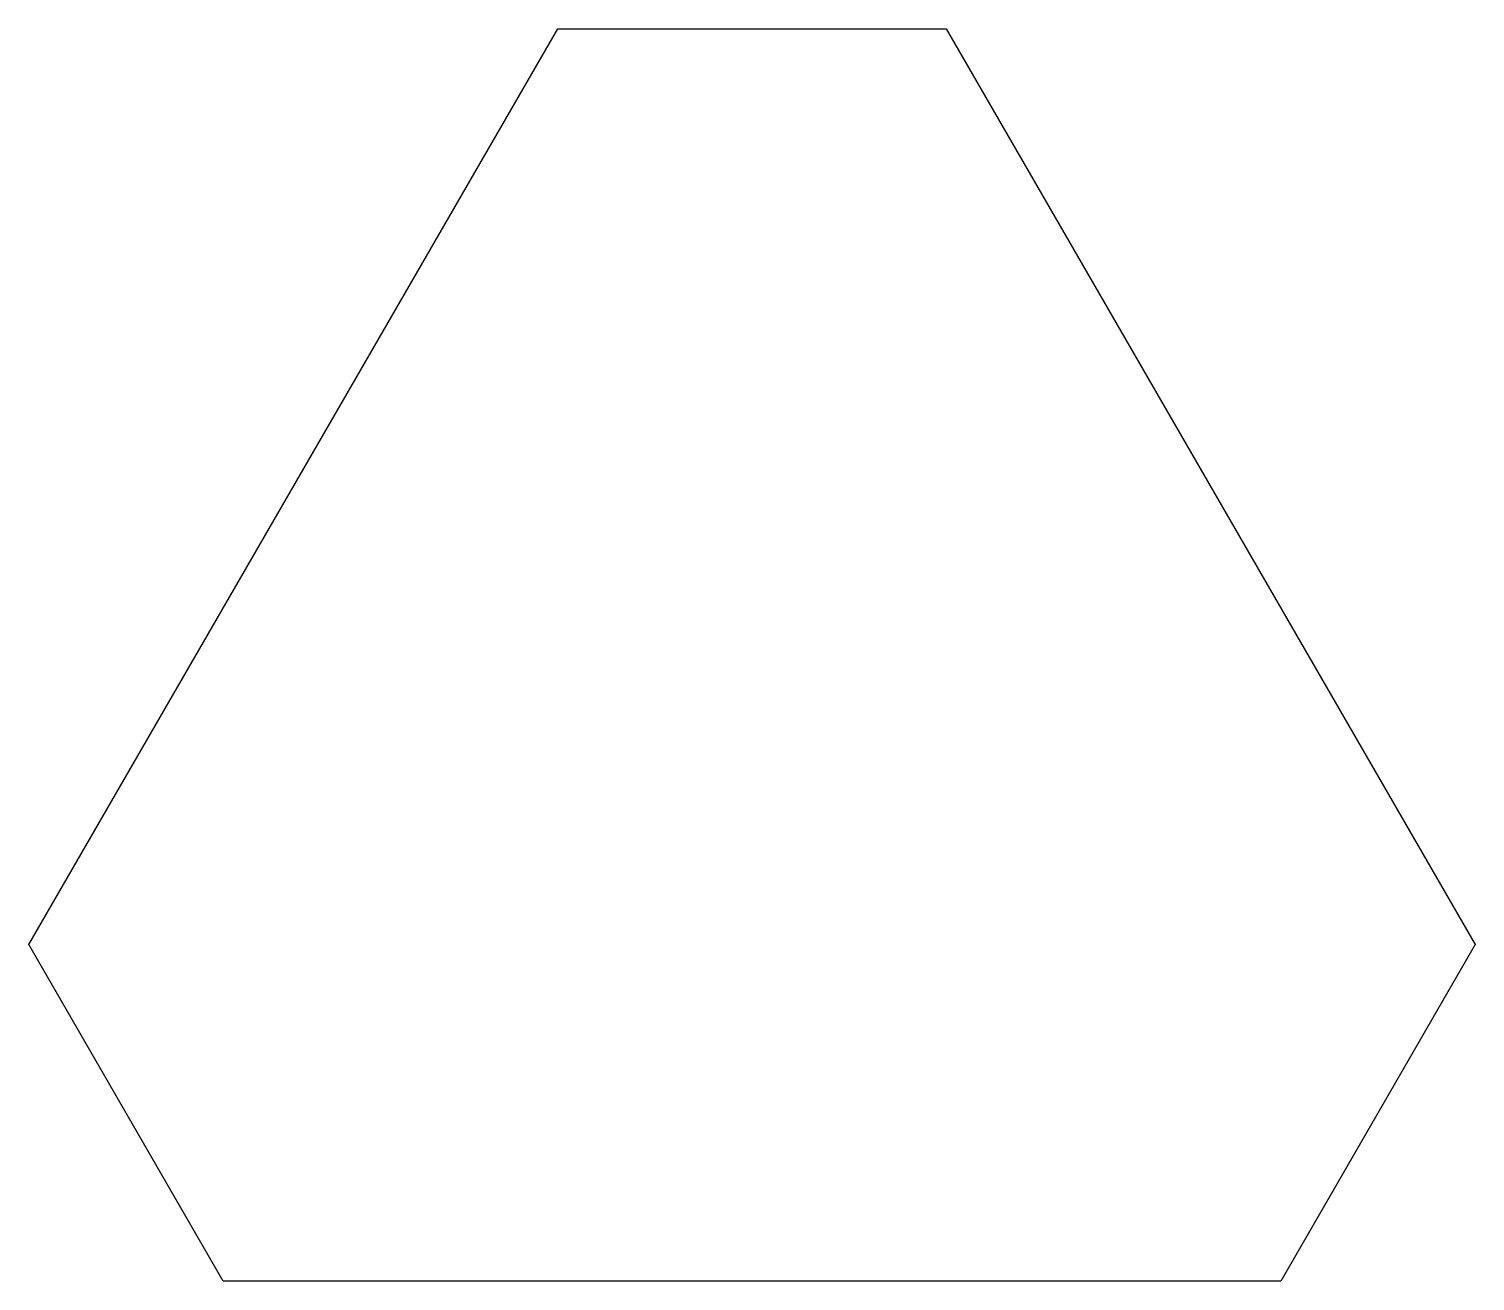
# Model space of a CAD drawing. Header units: metres. Extents: x 123 to 413, y 365 to 616.
import ezdxf

# ---------------------------------------------------------------- set-up
doc = ezdxf.new("R2010")
doc.units = ezdxf.units.M

msp = doc.modelspace()

# ---------------------------------------------------------------- linework, layer by layer
at = {"layer": 'Layer0'}
for p, q in [((123.3, 432.51, 0), (229.39, 616.26, 0)), ((229.39, 616.26, 0), (307.33, 616.26)), ((307.33, 616.26), (413.42, 432.51, 0)), ((162.27, 365.01, 0), (123.3, 432.51, 0)), ((413.42, 432.51, 0), (374.44, 365.01, 0)), ((374.44, 365.01, 0), (162.27, 365.01, 0))]:
    msp.add_line(p, q, dxfattribs=at)

doc.saveas('drawing.dxf')
